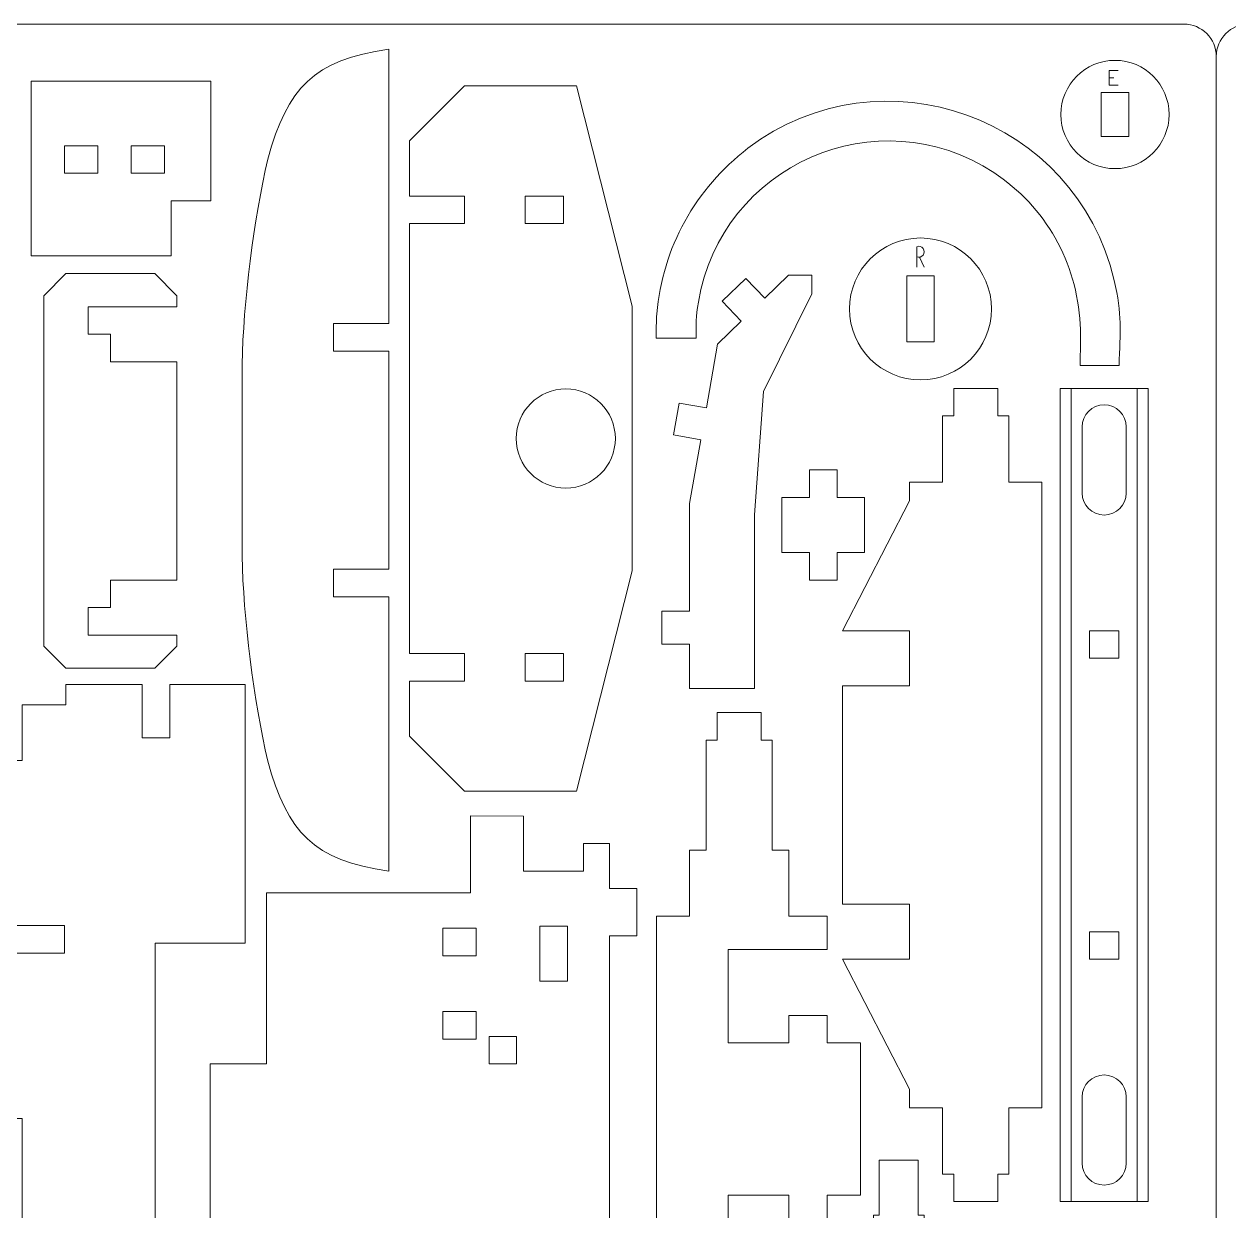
# Model space of a CAD drawing. Header units: centimetres. Extents: x -47.5 to 47.5, y -14.5 to 14.5.
# Drawn here: x -39.54 to -28.38, y 3.51 to 14.5 of the extents above; entities that cross this region are included whole.
import ezdxf

# ---------------------------------------------------------------- set-up
doc = ezdxf.new("R2010")
doc.units = ezdxf.units.CM
doc.header["$MEASUREMENT"] = 0
doc.layers.add('Camada 1', color=7, linetype='Continuous')

msp = doc.modelspace()

# ---------------------------------------------------------------- linework, layer by layer
at = {"layer": 'Camada 1', "color": 6, "lineweight": 9}
for points in [[(-47.2, 14.5), (-47.2, 14.5), (-28.8, 14.5), (-28.8, 14.5), (-28.8, 14.5), (-28.635, 14.5), (-28.5, 14.365), (-28.5, 14.2), (-28.5, 14.2), (-28.5, 14.2), (-28.5, -14.2), (-28.5, -14.2), (-28.5, -14.2), (-28.5, -14.365), (-28.635, -14.5), (-28.8, -14.5), (-28.8, -14.5), (-28.8, -14.5), (-47.2, -14.5), (-47.2, -14.5), (-47.2, -14.5), (-47.365, -14.5), (-47.5, -14.365), (-47.5, -14.2), (-47.5, -14.2), (-47.5, -14.2), (-47.5, 14.2), (-47.5, 14.2), (-47.5, 14.2), (-47.5, 14.365), (-47.365, 14.5), (-47.2, 14.5)], [(-28.2, 14.5), (-28.2, 14.5), (-9.8, 14.5), (-9.8, 14.5), (-9.8, 14.5), (-9.635, 14.5), (-9.5, 14.365), (-9.5, 14.2), (-9.5, 14.2), (-9.5, 14.2), (-9.5, -14.2), (-9.5, -14.2), (-9.5, -14.2), (-9.5, -14.365), (-9.635, -14.5), (-9.8, -14.5), (-9.8, -14.5), (-9.8, -14.5), (-28.2, -14.5), (-28.2, -14.5), (-28.2, -14.5), (-28.365, -14.5), (-28.5, -14.365), (-28.5, -14.2), (-28.5, -14.2), (-28.5, -14.2), (-28.5, 14.2), (-28.5, 14.2), (-28.5, 14.2), (-28.5, 14.365), (-28.365, 14.5), (-28.2, 14.5)]]:
    msp.add_open_spline(points, degree=3, knots=[0, 0, 0, 0, 0.11111111, 0.11111111, 0.11111111, 0.11111111, 0.22222222, 0.22222222, 0.22222222, 0.22222222, 0.33333333, 0.33333333, 0.33333333, 0.33333333, 0.44444444, 0.44444444, 0.44444444, 0.44444444, 0.55555556, 0.55555556, 0.55555556, 0.55555556, 0.66666667, 0.66666667, 0.66666667, 0.66666667, 0.77777778, 0.77777778, 0.77777778, 0.77777778, 1, 1, 1, 1], dxfattribs=at)
at = {"layer": 'Camada 1', "lineweight": 9}
for points, knots in [([(-29.76035, 11.33875), (-29.64029, 11.33875), (-29.52024, 11.33875), (-29.40018, 11.33875), (-29.40018, 11.33875), (-29.39011, 11.65476), (-29.37122, 11.81072), (-29.44535, 12.12747), (-29.44535, 12.12747), (-29.79924, 13.63965), (-31.59852, 14.28827), (-32.83597, 13.34992), (-32.83597, 13.34992), (-33.32111, 12.98202), (-33.62759, 12.42524), (-33.67876, 11.81852), (-33.67876, 11.81852), (-33.68507, 11.74382), (-33.68354, 11.66865), (-33.68593, 11.59371), (-33.68593, 11.59371), (-33.56239, 11.59371), (-33.43886, 11.59371), (-33.31532, 11.59371), (-33.31532, 11.59371), (-33.31454, 11.73317), (-33.31806, 11.77928), (-33.29397, 11.92609), (-33.29397, 11.92609), (-33.08571, 13.1955), (-31.63458, 13.83165), (-30.55977, 13.12499), (-30.55977, 13.12499), (-30.0783, 12.80845), (-29.79215, 12.29578), (-29.75963, 11.72086), (-29.75963, 11.72086), (-29.75285, 11.60082), (-29.76035, 11.46088), (-29.76035, 11.33875)], [0, 0, 0, 0, 0.09090909, 0.09090909, 0.09090909, 0.09090909, 0.18181818, 0.18181818, 0.18181818, 0.18181818, 0.27272727, 0.27272727, 0.27272727, 0.27272727, 0.36363636, 0.36363636, 0.36363636, 0.36363636, 0.45454545, 0.45454545, 0.45454545, 0.45454545, 0.54545455, 0.54545455, 0.54545455, 0.54545455, 0.63636364, 0.63636364, 0.63636364, 0.63636364, 0.72727273, 0.72727273, 0.72727273, 0.72727273, 0.81818182, 0.81818182, 0.81818182, 0.81818182, 1, 1, 1, 1]), ([(-36.1588, 9.45256), (-36.1588, 9.45256), (-36.67055, 9.45256), (-36.67055, 9.45256), (-36.67055, 9.45256), (-36.67055, 9.45256), (-36.67055, 9.1976), (-36.67055, 9.1976), (-36.67055, 9.1976), (-36.67055, 9.1976), (-36.1588, 9.1976), (-36.1588, 9.1976), (-36.1588, 9.1976), (-36.1588, 9.1976), (-36.1588, 6.65827), (-36.1588, 6.65827), (-36.1588, 6.65827), (-36.85973, 6.75847), (-37.0959, 7.01633), (-37.28044, 7.67474), (-37.28044, 7.67474), (-37.40889, 8.22653), (-37.50785, 9.0076), (-37.51749, 9.57521), (-37.51749, 9.57521), (-37.51749, 9.57521), (-37.51749, 11.35047), (-37.51749, 11.35047), (-37.51749, 11.35047), (-37.50785, 11.91808), (-37.40889, 12.69915), (-37.28044, 13.25094), (-37.28044, 13.25094), (-37.0959, 13.90936), (-36.85973, 14.16722), (-36.1588, 14.26742), (-36.1588, 14.26742), (-36.1588, 14.26742), (-36.1588, 11.72808), (-36.1588, 11.72808), (-36.1588, 11.72808), (-36.1588, 11.72808), (-36.67055, 11.72808), (-36.67055, 11.72808), (-36.67055, 11.72808), (-36.67055, 11.72808), (-36.67055, 11.47312), (-36.67055, 11.47312), (-36.67055, 11.47312), (-36.67055, 11.47312), (-36.1588, 11.47312), (-36.1588, 11.47312), (-36.1588, 11.47312), (-36.1588, 11.47312), (-36.1588, 9.45256), (-36.1588, 9.45256)], [0, 0, 0, 0, 0.06666667, 0.06666667, 0.06666667, 0.06666667, 0.13333333, 0.13333333, 0.13333333, 0.13333333, 0.2, 0.2, 0.2, 0.2, 0.26666667, 0.26666667, 0.26666667, 0.26666667, 0.33333333, 0.33333333, 0.33333333, 0.33333333, 0.4, 0.4, 0.4, 0.4, 0.46666667, 0.46666667, 0.46666667, 0.46666667, 0.53333333, 0.53333333, 0.53333333, 0.53333333, 0.6, 0.6, 0.6, 0.6, 0.66666667, 0.66666667, 0.66666667, 0.66666667, 0.73333333, 0.73333333, 0.73333333, 0.73333333, 0.8, 0.8, 0.8, 0.8, 0.86666667, 0.86666667, 0.86666667, 0.86666667, 1, 1, 1, 1]), ([(-29.43815, 14.16403), (-29.16134, 14.16403), (-28.93695, 13.93965), (-28.93695, 13.66284), (-28.93695, 13.66284), (-28.93695, 13.38603), (-29.16134, 13.16165), (-29.43815, 13.16165), (-29.43815, 13.16165), (-29.71496, 13.16165), (-29.93935, 13.38603), (-29.93935, 13.66284), (-29.93935, 13.66284), (-29.93935, 13.93965), (-29.71496, 14.16403), (-29.43815, 14.16403)], [0, 0, 0, 0, 0.2, 0.2, 0.2, 0.2, 0.4, 0.4, 0.4, 0.4, 0.6, 0.6, 0.6, 0.6, 1, 1, 1, 1]), ([(-38.17516, 12.86438), (-38.17516, 12.86438), (-37.80686, 12.86438), (-37.80686, 12.86438), (-37.80686, 12.86438), (-37.80686, 12.86438), (-37.80686, 13.97124), (-37.80686, 13.97124), (-37.80686, 13.97124), (-37.80686, 13.97124), (-39.46943, 13.97124), (-39.46943, 13.97124), (-39.46943, 13.97124), (-39.46943, 13.97124), (-39.46943, 12.35444), (-39.46943, 12.35444), (-39.46943, 12.35444), (-39.46943, 12.35444), (-38.17516, 12.35444), (-38.17516, 12.35444), (-38.17516, 12.35444), (-38.17516, 12.35444), (-38.17516, 12.86438), (-38.17516, 12.86438)], [0, 0, 0, 0, 0.14285714, 0.14285714, 0.14285714, 0.14285714, 0.28571429, 0.28571429, 0.28571429, 0.28571429, 0.42857143, 0.42857143, 0.42857143, 0.42857143, 0.57142857, 0.57142857, 0.57142857, 0.57142857, 0.71428571, 0.71428571, 0.71428571, 0.71428571, 1, 1, 1, 1]), ([(-34.42232, 7.39744), (-34.42232, 7.39744), (-33.90649, 9.43711), (-33.90649, 9.43711), (-33.90649, 9.43711), (-33.90649, 9.43711), (-33.90649, 11.88856), (-33.90649, 11.88856), (-33.90649, 11.88856), (-33.90649, 11.88856), (-34.42232, 13.92824), (-34.42232, 13.92824), (-34.42232, 13.92824), (-34.42232, 13.92824), (-35.45989, 13.92824), (-35.45989, 13.92824), (-35.45989, 13.92824), (-35.45989, 13.92824), (-35.96981, 13.41832), (-35.96981, 13.41832), (-35.96981, 13.41832), (-35.96981, 13.41832), (-35.96981, 12.90841), (-35.96981, 12.90841), (-35.96981, 12.90841), (-35.96981, 12.90841), (-35.45989, 12.90841), (-35.45989, 12.90841), (-35.45989, 12.90841), (-35.45989, 12.90841), (-35.45989, 12.65344), (-35.45989, 12.65344), (-35.45989, 12.65344), (-35.45989, 12.65344), (-35.96981, 12.65344), (-35.96981, 12.65344), (-35.96981, 12.65344), (-35.96981, 12.65344), (-35.96981, 8.67223), (-35.96981, 8.67223), (-35.96981, 8.67223), (-35.96981, 8.67223), (-35.45989, 8.67223), (-35.45989, 8.67223), (-35.45989, 8.67223), (-35.45989, 8.67223), (-35.45989, 8.41727), (-35.45989, 8.41727), (-35.45989, 8.41727), (-35.45989, 8.41727), (-35.96981, 8.41727), (-35.96981, 8.41727), (-35.96981, 8.41727), (-35.96981, 8.41727), (-35.96981, 7.90735), (-35.96981, 7.90735), (-35.96981, 7.90735), (-35.96981, 7.90735), (-35.45989, 7.39744), (-35.45989, 7.39744), (-35.45989, 7.39744), (-35.45989, 7.39744), (-34.42232, 7.39744), (-34.42232, 7.39744)], [0, 0, 0, 0, 0.05882353, 0.05882353, 0.05882353, 0.05882353, 0.11764706, 0.11764706, 0.11764706, 0.11764706, 0.17647059, 0.17647059, 0.17647059, 0.17647059, 0.23529412, 0.23529412, 0.23529412, 0.23529412, 0.29411765, 0.29411765, 0.29411765, 0.29411765, 0.35294118, 0.35294118, 0.35294118, 0.35294118, 0.41176471, 0.41176471, 0.41176471, 0.41176471, 0.47058824, 0.47058824, 0.47058824, 0.47058824, 0.52941176, 0.52941176, 0.52941176, 0.52941176, 0.58823529, 0.58823529, 0.58823529, 0.58823529, 0.64705882, 0.64705882, 0.64705882, 0.64705882, 0.70588235, 0.70588235, 0.70588235, 0.70588235, 0.76470588, 0.76470588, 0.76470588, 0.76470588, 0.82352941, 0.82352941, 0.82352941, 0.82352941, 0.88235294, 0.88235294, 0.88235294, 0.88235294, 1, 1, 1, 1]), ([(-31.23814, 12.51979), (-30.87532, 12.51979), (-30.5812, 12.22566), (-30.5812, 11.86284), (-30.5812, 11.86284), (-30.5812, 11.50002), (-30.87532, 11.20589), (-31.23814, 11.20589), (-31.23814, 11.20589), (-31.60096, 11.20589), (-31.89509, 11.50002), (-31.89509, 11.86284), (-31.89509, 11.86284), (-31.89509, 12.22566), (-31.60096, 12.51979), (-31.23814, 12.51979)], [0, 0, 0, 0, 0.2, 0.2, 0.2, 0.2, 0.4, 0.4, 0.4, 0.4, 0.6, 0.6, 0.6, 0.6, 1, 1, 1, 1]), ([(-38.32654, 12.18941), (-38.32654, 12.18941), (-39.14976, 12.18941), (-39.14976, 12.18941), (-39.14976, 12.18941), (-39.14976, 12.18941), (-39.35378, 11.98539), (-39.35378, 11.98539), (-39.35378, 11.98539), (-39.35378, 11.98539), (-39.35378, 8.74028), (-39.35378, 8.74028), (-39.35378, 8.74028), (-39.35378, 8.74028), (-39.14976, 8.53627), (-39.14976, 8.53627), (-39.14976, 8.53627), (-39.14976, 8.53627), (-38.32654, 8.53627), (-38.32654, 8.53627), (-38.32654, 8.53627), (-38.32654, 8.53627), (-38.12252, 8.74028), (-38.12252, 8.74028), (-38.12252, 8.74028), (-38.12252, 8.74028), (-38.12252, 8.8423), (-38.12252, 8.8423), (-38.12252, 8.8423), (-38.12252, 8.8423), (-38.94336, 8.8423), (-38.94336, 8.8423), (-38.94336, 8.8423), (-38.94336, 8.8423), (-38.94336, 9.09735), (-38.94336, 9.09735), (-38.94336, 9.09735), (-38.94336, 9.09735), (-38.73697, 9.09735), (-38.73697, 9.09735), (-38.73697, 9.09735), (-38.73697, 9.09735), (-38.73697, 9.35237), (-38.73697, 9.35237), (-38.73697, 9.35237), (-38.73697, 9.35237), (-38.12252, 9.35237), (-38.12252, 9.35237), (-38.12252, 9.35237), (-38.12252, 9.35237), (-38.12252, 11.37331), (-38.12252, 11.37331), (-38.12252, 11.37331), (-38.12252, 11.37331), (-38.73697, 11.37331), (-38.73697, 11.37331), (-38.73697, 11.37331), (-38.73697, 11.37331), (-38.73697, 11.62834), (-38.73697, 11.62834), (-38.73697, 11.62834), (-38.73697, 11.62834), (-38.94336, 11.62834), (-38.94336, 11.62834), (-38.94336, 11.62834), (-38.94336, 11.62834), (-38.94336, 11.88337), (-38.94336, 11.88337), (-38.94336, 11.88337), (-38.94336, 11.88337), (-38.12252, 11.88337), (-38.12252, 11.88337), (-38.12252, 11.88337), (-38.12252, 11.88337), (-38.12252, 11.98539), (-38.12252, 11.98539), (-38.12252, 11.98539), (-38.12252, 11.98539), (-38.32654, 12.18941), (-38.32654, 12.18941)], [0, 0, 0, 0, 0.04761905, 0.04761905, 0.04761905, 0.04761905, 0.0952381, 0.0952381, 0.0952381, 0.0952381, 0.14285714, 0.14285714, 0.14285714, 0.14285714, 0.19047619, 0.19047619, 0.19047619, 0.19047619, 0.23809524, 0.23809524, 0.23809524, 0.23809524, 0.28571429, 0.28571429, 0.28571429, 0.28571429, 0.33333333, 0.33333333, 0.33333333, 0.33333333, 0.38095238, 0.38095238, 0.38095238, 0.38095238, 0.42857143, 0.42857143, 0.42857143, 0.42857143, 0.47619048, 0.47619048, 0.47619048, 0.47619048, 0.52380952, 0.52380952, 0.52380952, 0.52380952, 0.57142857, 0.57142857, 0.57142857, 0.57142857, 0.61904762, 0.61904762, 0.61904762, 0.61904762, 0.66666667, 0.66666667, 0.66666667, 0.66666667, 0.71428571, 0.71428571, 0.71428571, 0.71428571, 0.76190476, 0.76190476, 0.76190476, 0.76190476, 0.80952381, 0.80952381, 0.80952381, 0.80952381, 0.85714286, 0.85714286, 0.85714286, 0.85714286, 0.9047619, 0.9047619, 0.9047619, 0.9047619, 1, 1, 1, 1]), ([(-33.22069, 10.94721), (-33.22069, 10.94721), (-33.47183, 10.99145), (-33.47183, 10.99145), (-33.47183, 10.99145), (-33.47183, 10.99145), (-33.52391, 10.69616), (-33.52391, 10.69616), (-33.52391, 10.69616), (-33.52391, 10.69616), (-33.27276, 10.65192), (-33.27276, 10.65192), (-33.27276, 10.65192), (-33.27276, 10.65192), (-33.37692, 10.06135), (-33.37692, 10.06135), (-33.37692, 10.06135), (-33.37692, 10.06135), (-33.37692, 9.06378), (-33.37692, 9.06378), (-33.37692, 9.06378), (-33.37692, 9.06378), (-33.63193, 9.06372), (-33.63193, 9.06372), (-33.63193, 9.06372), (-33.63193, 9.06372), (-33.63193, 8.75777), (-33.63193, 8.75777), (-33.63193, 8.75777), (-33.63193, 8.75777), (-33.37692, 8.75783), (-33.37692, 8.75783), (-33.37692, 8.75783), (-33.37692, 8.75783), (-33.37692, 8.34989), (-33.37692, 8.34989), (-33.37692, 8.34989), (-33.37692, 8.34989), (-32.77427, 8.34995), (-32.77427, 8.34995), (-32.77427, 8.34995), (-32.77427, 8.34995), (-32.77426, 9.95515), (-32.77426, 9.95515), (-32.77426, 9.95515), (-32.77426, 9.95515), (-32.69052, 11.09853), (-32.69052, 11.09853), (-32.69052, 11.09853), (-32.69052, 11.09853), (-32.24437, 12.00119), (-32.24437, 12.00119), (-32.24437, 12.00119), (-32.24437, 12.00119), (-32.24438, 12.17573), (-32.24438, 12.17573), (-32.24438, 12.17573), (-32.24438, 12.17573), (-32.45861, 12.17579), (-32.45861, 12.17579), (-32.45861, 12.17579), (-32.45861, 12.17579), (-32.67792, 11.96311), (-32.67792, 11.96311), (-32.67792, 11.96311), (-32.67792, 11.96311), (-32.85544, 12.14613), (-32.85544, 12.14613), (-32.85544, 12.14613), (-32.85544, 12.14613), (-33.07476, 11.93345), (-33.07476, 11.93345), (-33.07476, 11.93345), (-33.07476, 11.93345), (-32.89723, 11.75045), (-32.89723, 11.75045), (-32.89723, 11.75045), (-32.89723, 11.75045), (-33.11654, 11.53777), (-33.11654, 11.53777), (-33.11654, 11.53777), (-33.11654, 11.53777), (-33.22069, 10.94721), (-33.22069, 10.94721)], [0, 0, 0, 0, 0.04545455, 0.04545455, 0.04545455, 0.04545455, 0.09090909, 0.09090909, 0.09090909, 0.09090909, 0.13636364, 0.13636364, 0.13636364, 0.13636364, 0.18181818, 0.18181818, 0.18181818, 0.18181818, 0.22727273, 0.22727273, 0.22727273, 0.22727273, 0.27272727, 0.27272727, 0.27272727, 0.27272727, 0.31818182, 0.31818182, 0.31818182, 0.31818182, 0.36363636, 0.36363636, 0.36363636, 0.36363636, 0.40909091, 0.40909091, 0.40909091, 0.40909091, 0.45454545, 0.45454545, 0.45454545, 0.45454545, 0.5, 0.5, 0.5, 0.5, 0.54545455, 0.54545455, 0.54545455, 0.54545455, 0.59090909, 0.59090909, 0.59090909, 0.59090909, 0.63636364, 0.63636364, 0.63636364, 0.63636364, 0.68181818, 0.68181818, 0.68181818, 0.68181818, 0.72727273, 0.72727273, 0.72727273, 0.72727273, 0.77272727, 0.77272727, 0.77272727, 0.77272727, 0.81818182, 0.81818182, 0.81818182, 0.81818182, 0.86363636, 0.86363636, 0.86363636, 0.86363636, 0.90909091, 0.90909091, 0.90909091, 0.90909091, 1, 1, 1, 1]), ([(-31.33909, 8.37331), (-31.33909, 8.37331), (-31.33909, 8.88338), (-31.33909, 8.88338), (-31.33909, 8.88338), (-31.33909, 8.88338), (-31.96138, 8.88338), (-31.96138, 8.88338), (-31.96138, 8.88338), (-31.96138, 8.88338), (-31.33909, 10.08713), (-31.33909, 10.08713), (-31.33909, 10.08713), (-31.33909, 10.08713), (-31.33909, 10.26056), (-31.33909, 10.26056), (-31.33909, 10.26056), (-31.33909, 10.26056), (-31.03304, 10.26056), (-31.03304, 10.26056), (-31.03304, 10.26056), (-31.03304, 10.26056), (-31.03304, 10.87264), (-31.03304, 10.87264), (-31.03304, 10.87264), (-31.03304, 10.87264), (-30.93103, 10.87264), (-30.93103, 10.87264), (-30.93103, 10.87264), (-30.93103, 10.87264), (-30.93103, 11.12768), (-30.93103, 11.12768), (-30.93103, 11.12768), (-30.93103, 11.12768), (-30.52297, 11.12768), (-30.52297, 11.12768), (-30.52297, 11.12768), (-30.52297, 11.12768), (-30.52297, 10.87264), (-30.52297, 10.87264), (-30.52297, 10.87264), (-30.52297, 10.87264), (-30.42096, 10.87264), (-30.42096, 10.87264), (-30.42096, 10.87264), (-30.42096, 10.87264), (-30.42096, 10.26056), (-30.42096, 10.26056), (-30.42096, 10.26056), (-30.42096, 10.26056), (-30.11492, 10.26056), (-30.11492, 10.26056), (-30.11492, 10.26056), (-30.11492, 10.26056), (-30.11492, 4.46514), (-30.11492, 4.46514), (-30.11492, 4.46514), (-30.11492, 4.46514), (-30.42096, 4.46514), (-30.42096, 4.46514), (-30.42096, 4.46514), (-30.42096, 4.46514), (-30.42096, 3.85305), (-30.42096, 3.85305), (-30.42096, 3.85305), (-30.42096, 3.85305), (-30.52297, 3.85305), (-30.52297, 3.85305), (-30.52297, 3.85305), (-30.52297, 3.85305), (-30.52297, 3.59801), (-30.52297, 3.59801), (-30.52297, 3.59801), (-30.52297, 3.59801), (-30.93103, 3.59801), (-30.93103, 3.59801), (-30.93103, 3.59801), (-30.93103, 3.59801), (-30.93103, 3.85305), (-30.93103, 3.85305), (-30.93103, 3.85305), (-30.93103, 3.85305), (-31.03304, 3.85305), (-31.03304, 3.85305), (-31.03304, 3.85305), (-31.03304, 3.85305), (-31.03304, 4.46514), (-31.03304, 4.46514), (-31.03304, 4.46514), (-31.03304, 4.46514), (-31.33909, 4.46514), (-31.33909, 4.46514), (-31.33909, 4.46514), (-31.33909, 4.46514), (-31.33909, 4.63856), (-31.33909, 4.63856), (-31.33909, 4.63856), (-31.33909, 4.63856), (-31.96138, 5.84231), (-31.96138, 5.84231), (-31.96138, 5.84231), (-31.96138, 5.84231), (-31.33909, 5.84231), (-31.33909, 5.84231), (-31.33909, 5.84231), (-31.33909, 5.84231), (-31.33909, 6.35239), (-31.33909, 6.35239), (-31.33909, 6.35239), (-31.33909, 6.35239), (-31.96138, 6.35239), (-31.96138, 6.35239), (-31.96138, 6.35239), (-31.96138, 6.35239), (-31.96138, 8.37331), (-31.96138, 8.37331), (-31.96138, 8.37331), (-31.96138, 8.37331), (-31.33909, 8.37331), (-31.33909, 8.37331)], [0, 0, 0, 0, 0.03225806, 0.03225806, 0.03225806, 0.03225806, 0.06451613, 0.06451613, 0.06451613, 0.06451613, 0.09677419, 0.09677419, 0.09677419, 0.09677419, 0.12903226, 0.12903226, 0.12903226, 0.12903226, 0.16129032, 0.16129032, 0.16129032, 0.16129032, 0.19354839, 0.19354839, 0.19354839, 0.19354839, 0.22580645, 0.22580645, 0.22580645, 0.22580645, 0.25806452, 0.25806452, 0.25806452, 0.25806452, 0.29032258, 0.29032258, 0.29032258, 0.29032258, 0.32258065, 0.32258065, 0.32258065, 0.32258065, 0.35483871, 0.35483871, 0.35483871, 0.35483871, 0.38709677, 0.38709677, 0.38709677, 0.38709677, 0.41935484, 0.41935484, 0.41935484, 0.41935484, 0.4516129, 0.4516129, 0.4516129, 0.4516129, 0.48387097, 0.48387097, 0.48387097, 0.48387097, 0.51612903, 0.51612903, 0.51612903, 0.51612903, 0.5483871, 0.5483871, 0.5483871, 0.5483871, 0.58064516, 0.58064516, 0.58064516, 0.58064516, 0.61290323, 0.61290323, 0.61290323, 0.61290323, 0.64516129, 0.64516129, 0.64516129, 0.64516129, 0.67741935, 0.67741935, 0.67741935, 0.67741935, 0.70967742, 0.70967742, 0.70967742, 0.70967742, 0.74193548, 0.74193548, 0.74193548, 0.74193548, 0.77419355, 0.77419355, 0.77419355, 0.77419355, 0.80645161, 0.80645161, 0.80645161, 0.80645161, 0.83870968, 0.83870968, 0.83870968, 0.83870968, 0.87096774, 0.87096774, 0.87096774, 0.87096774, 0.90322581, 0.90322581, 0.90322581, 0.90322581, 0.93548387, 0.93548387, 0.93548387, 0.93548387, 1, 1, 1, 1]), ([(-29.9462, 3.59801), (-29.9462, 3.59801), (-29.84419, 3.59801), (-29.84419, 3.59801), (-29.84419, 3.59801), (-29.84419, 3.59801), (-29.2321, 3.59801), (-29.2321, 3.59801), (-29.2321, 3.59801), (-29.2321, 3.59801), (-29.13009, 3.59801), (-29.13009, 3.59801), (-29.13009, 3.59801), (-29.13009, 3.59801), (-29.13009, 11.12768), (-29.13009, 11.12768), (-29.13009, 11.12768), (-29.13009, 11.12768), (-29.2321, 11.12768), (-29.2321, 11.12768), (-29.2321, 11.12768), (-29.2321, 11.12768), (-29.84419, 11.12768), (-29.84419, 11.12768), (-29.84419, 11.12768), (-29.84419, 11.12768), (-29.9462, 11.12768), (-29.9462, 11.12768), (-29.9462, 11.12768), (-29.9462, 11.12768), (-29.9462, 3.59801), (-29.9462, 3.59801)], [0, 0, 0, 0, 0.11111111, 0.11111111, 0.11111111, 0.11111111, 0.22222222, 0.22222222, 0.22222222, 0.22222222, 0.33333333, 0.33333333, 0.33333333, 0.33333333, 0.44444444, 0.44444444, 0.44444444, 0.44444444, 0.55555556, 0.55555556, 0.55555556, 0.55555556, 0.66666667, 0.66666667, 0.66666667, 0.66666667, 0.77777778, 0.77777778, 0.77777778, 0.77777778, 1, 1, 1, 1]), ([(-32.26566, 9.35277), (-32.26566, 9.35277), (-32.01063, 9.35277), (-32.01063, 9.35277), (-32.01063, 9.35277), (-32.01063, 9.35277), (-32.01063, 9.60781), (-32.01063, 9.60781), (-32.01063, 9.60781), (-32.01063, 9.60781), (-31.75559, 9.60781), (-31.75559, 9.60781), (-31.75559, 9.60781), (-31.75559, 9.60781), (-31.75559, 10.11787), (-31.75559, 10.11787), (-31.75559, 10.11787), (-31.75559, 10.11787), (-32.01063, 10.11787), (-32.01063, 10.11787), (-32.01063, 10.11787), (-32.01063, 10.11787), (-32.01063, 10.37291), (-32.01063, 10.37291), (-32.01063, 10.37291), (-32.01063, 10.37291), (-32.26566, 10.37291), (-32.26566, 10.37291), (-32.26566, 10.37291), (-32.26566, 10.37291), (-32.26566, 10.11787), (-32.26566, 10.11787), (-32.26566, 10.11787), (-32.26566, 10.11787), (-32.5207, 10.11787), (-32.5207, 10.11787), (-32.5207, 10.11787), (-32.5207, 10.11787), (-32.5207, 9.60781), (-32.5207, 9.60781), (-32.5207, 9.60781), (-32.5207, 9.60781), (-32.26566, 9.60781), (-32.26566, 9.60781), (-32.26566, 9.60781), (-32.26566, 9.60781), (-32.26566, 9.35277), (-32.26566, 9.35277)], [0, 0, 0, 0, 0.07692308, 0.07692308, 0.07692308, 0.07692308, 0.15384615, 0.15384615, 0.15384615, 0.15384615, 0.23076923, 0.23076923, 0.23076923, 0.23076923, 0.30769231, 0.30769231, 0.30769231, 0.30769231, 0.38461538, 0.38461538, 0.38461538, 0.38461538, 0.46153846, 0.46153846, 0.46153846, 0.46153846, 0.53846154, 0.53846154, 0.53846154, 0.53846154, 0.61538462, 0.61538462, 0.61538462, 0.61538462, 0.69230769, 0.69230769, 0.69230769, 0.69230769, 0.76923077, 0.76923077, 0.76923077, 0.76923077, 0.84615385, 0.84615385, 0.84615385, 0.84615385, 1, 1, 1, 1]), ([(-38.73346, -0.84361), (-38.73346, -0.84361), (-38.73346, -0.58864), (-38.73346, -0.58864), (-38.73346, -0.58864), (-38.73346, -0.58864), (-38.32315, -0.58864), (-38.32315, -0.58864), (-38.32315, -0.58864), (-38.32315, -0.58864), (-38.32315, 5.99227), (-38.32315, 5.99227), (-38.32315, 5.99227), (-38.32315, 5.99227), (-37.48981, 5.99227), (-37.48981, 5.99227), (-37.48981, 5.99227), (-37.48981, 5.99227), (-37.4898, 8.38481), (-37.4898, 8.38481), (-37.4898, 8.38481), (-37.4898, 8.38481), (-38.18663, 8.38481), (-38.18663, 8.38481), (-38.18663, 8.38481), (-38.18663, 8.38481), (-38.18663, 7.891), (-38.18663, 7.891), (-38.18663, 7.891), (-38.18663, 7.891), (-38.4416, 7.891), (-38.4416, 7.891), (-38.4416, 7.891), (-38.4416, 7.891), (-38.4416, 8.38481), (-38.4416, 8.38481), (-38.4416, 8.38481), (-38.4416, 8.38481), (-39.14996, 8.3848), (-39.14996, 8.3848), (-39.14996, 8.3848), (-39.14996, 8.3848), (-39.14996, 8.19723), (-39.14996, 8.19723), (-39.14996, 8.19723), (-39.14996, 8.19723), (-39.55409, 8.19723), (-39.55409, 8.19723), (-39.55409, 8.19723), (-39.55409, 8.19723), (-39.55409, 7.68285), (-39.55409, 7.68285), (-39.55409, 7.68285), (-39.55409, 7.68285), (-39.76219, 7.68285), (-39.76219, 7.68285), (-39.76219, 7.68285), (-39.76219, 7.68285), (-39.76219, 7.3004), (-39.76219, 7.3004), (-39.76219, 7.3004), (-39.76219, 7.3004), (-39.9703, 7.3004), (-39.9703, 7.3004), (-39.9703, 7.3004), (-39.9703, 7.3004), (-39.9703, 6.91796), (-39.9703, 6.91796), (-39.9703, 6.91796), (-39.9703, 6.91796), (-40.17841, 6.91796), (-40.17841, 6.91796), (-40.17841, 6.91796), (-40.17841, 6.91796), (-40.17841, 6.53551), (-40.17841, 6.53551), (-40.17841, 6.53551), (-40.17841, 6.53551), (-40.38651, 6.53551), (-40.38651, 6.53551), (-40.38651, 6.53551), (-40.38651, 6.53551), (-40.38651, 6.15306), (-40.38651, 6.15306), (-40.38651, 6.15306), (-40.38651, 6.15306), (-39.16269, 6.15306), (-39.16269, 6.15306), (-39.16269, 6.15306), (-39.16269, 6.15306), (-39.16269, 5.8981), (-39.16269, 5.8981), (-39.16269, 5.8981), (-39.16269, 5.8981), (-40.38651, 5.8981), (-40.38651, 5.8981), (-40.38651, 5.8981), (-40.38651, 5.8981), (-40.38651, 5.59214), (-40.38651, 5.59214), (-40.38651, 5.59214), (-40.38651, 5.59214), (-40.17841, 5.59214), (-40.17841, 5.59214), (-40.17841, 5.59214), (-40.17841, 5.59214), (-40.17841, 5.28619), (-40.17841, 5.28619), (-40.17841, 5.28619), (-40.17841, 5.28619), (-39.9703, 5.28619), (-39.9703, 5.28619), (-39.9703, 5.28619), (-39.9703, 5.28619), (-39.9703, 4.98023), (-39.9703, 4.98023), (-39.9703, 4.98023), (-39.9703, 4.98023), (-39.76219, 4.98023), (-39.76219, 4.98023), (-39.76219, 4.98023), (-39.76219, 4.98023), (-39.76219, 4.36832), (-39.76219, 4.36832), (-39.76219, 4.36832), (-39.76219, 4.36832), (-39.55409, 4.36832), (-39.55409, 4.36832), (-39.55409, 4.36832), (-39.55409, 4.36832), (-39.5541, -14.00416), (-39.5541, -14.00416), (-39.5541, -14.00416), (-39.5541, -14.00416), (-39.28213, -14.00416), (-39.28213, -14.00416), (-39.28213, -14.00416), (-39.28213, -14.00416), (-39.28213, -14.25912), (-39.28213, -14.25912), (-39.28213, -14.25912), (-39.28213, -14.25912), (-39.01017, -14.25913), (-39.01017, -14.25913), (-39.01017, -14.25913), (-39.01017, -14.25913), (-39.01017, -14.00416), (-39.01017, -14.00416), (-39.01017, -14.00416), (-39.01017, -14.00416), (-38.73821, -14.00416), (-38.73821, -14.00416), (-38.73821, -14.00416), (-38.73821, -14.00416), (-38.73821, -14.25913), (-38.73821, -14.25913), (-38.73821, -14.25913), (-38.73821, -14.25913), (-38.32316, -14.25913), (-38.32316, -14.25913), (-38.32316, -14.25913), (-38.32316, -14.25913), (-38.32316, -12.92312), (-38.32316, -12.92312), (-38.32316, -12.92312), (-38.32316, -12.92312), (-38.73347, -12.92312), (-38.73347, -12.92312), (-38.73347, -12.92312), (-38.73347, -12.92312), (-38.73347, -12.66816), (-38.73347, -12.66816), (-38.73347, -12.66816), (-38.73347, -12.66816), (-38.32316, -12.66816), (-38.32316, -12.66816), (-38.32316, -12.66816), (-38.32316, -12.66816), (-38.32315, -4.13433), (-38.32315, -4.13433), (-38.32315, -4.13433), (-38.32315, -4.13433), (-38.73346, -4.13433), (-38.73346, -4.13433), (-38.73346, -4.13433), (-38.73346, -4.13433), (-38.73346, -3.87123), (-38.73346, -3.87123), (-38.73346, -3.87123), (-38.73346, -3.87123), (-38.32315, -3.87123), (-38.32315, -3.87123), (-38.32315, -3.87123), (-38.32315, -3.87123), (-38.32315, -0.84361), (-38.32315, -0.84361), (-38.32315, -0.84361), (-38.32315, -0.84361), (-38.73346, -0.84361), (-38.73346, -0.84361)], [0, 0, 0, 0, 0.01960784, 0.01960784, 0.01960784, 0.01960784, 0.03921569, 0.03921569, 0.03921569, 0.03921569, 0.05882353, 0.05882353, 0.05882353, 0.05882353, 0.07843137, 0.07843137, 0.07843137, 0.07843137, 0.09803922, 0.09803922, 0.09803922, 0.09803922, 0.11764706, 0.11764706, 0.11764706, 0.11764706, 0.1372549, 0.1372549, 0.1372549, 0.1372549, 0.15686275, 0.15686275, 0.15686275, 0.15686275, 0.17647059, 0.17647059, 0.17647059, 0.17647059, 0.19607843, 0.19607843, 0.19607843, 0.19607843, 0.21568627, 0.21568627, 0.21568627, 0.21568627, 0.23529412, 0.23529412, 0.23529412, 0.23529412, 0.25490196, 0.25490196, 0.25490196, 0.25490196, 0.2745098, 0.2745098, 0.2745098, 0.2745098, 0.29411765, 0.29411765, 0.29411765, 0.29411765, 0.31372549, 0.31372549, 0.31372549, 0.31372549, 0.33333333, 0.33333333, 0.33333333, 0.33333333, 0.35294118, 0.35294118, 0.35294118, 0.35294118, 0.37254902, 0.37254902, 0.37254902, 0.37254902, 0.39215686, 0.39215686, 0.39215686, 0.39215686, 0.41176471, 0.41176471, 0.41176471, 0.41176471, 0.43137255, 0.43137255, 0.43137255, 0.43137255, 0.45098039, 0.45098039, 0.45098039, 0.45098039, 0.47058824, 0.47058824, 0.47058824, 0.47058824, 0.49019608, 0.49019608, 0.49019608, 0.49019608, 0.50980392, 0.50980392, 0.50980392, 0.50980392, 0.52941176, 0.52941176, 0.52941176, 0.52941176, 0.54901961, 0.54901961, 0.54901961, 0.54901961, 0.56862745, 0.56862745, 0.56862745, 0.56862745, 0.58823529, 0.58823529, 0.58823529, 0.58823529, 0.60784314, 0.60784314, 0.60784314, 0.60784314, 0.62745098, 0.62745098, 0.62745098, 0.62745098, 0.64705882, 0.64705882, 0.64705882, 0.64705882, 0.66666667, 0.66666667, 0.66666667, 0.66666667, 0.68627451, 0.68627451, 0.68627451, 0.68627451, 0.70588235, 0.70588235, 0.70588235, 0.70588235, 0.7254902, 0.7254902, 0.7254902, 0.7254902, 0.74509804, 0.74509804, 0.74509804, 0.74509804, 0.76470588, 0.76470588, 0.76470588, 0.76470588, 0.78431373, 0.78431373, 0.78431373, 0.78431373, 0.80392157, 0.80392157, 0.80392157, 0.80392157, 0.82352941, 0.82352941, 0.82352941, 0.82352941, 0.84313725, 0.84313725, 0.84313725, 0.84313725, 0.8627451, 0.8627451, 0.8627451, 0.8627451, 0.88235294, 0.88235294, 0.88235294, 0.88235294, 0.90196078, 0.90196078, 0.90196078, 0.90196078, 0.92156863, 0.92156863, 0.92156863, 0.92156863, 0.94117647, 0.94117647, 0.94117647, 0.94117647, 0.96078431, 0.96078431, 0.96078431, 0.96078431, 1, 1, 1, 1]), ([(-32.71266, 0.85415), (-32.71266, 0.85415), (-32.61069, 0.85415), (-32.61069, 0.85415), (-32.61069, 0.85415), (-32.61069, 0.85415), (-32.61069, 1.87397), (-32.61069, 1.87397), (-32.61069, 1.87397), (-32.61069, 1.87397), (-32.45771, 1.87397), (-32.45771, 1.87397), (-32.45771, 1.87397), (-32.45771, 1.87397), (-32.45771, 2.48586), (-32.45771, 2.48586), (-32.45771, 2.48586), (-32.45771, 2.48586), (-32.10077, 2.48586), (-32.10077, 2.48586), (-32.10077, 2.48586), (-32.10077, 2.48586), (-32.10077, 2.79181), (-32.10077, 2.79181), (-32.10077, 2.79181), (-32.10077, 2.79181), (-33.01861, 2.79181), (-33.01861, 2.79181), (-33.01861, 2.79181), (-33.01861, 2.79181), (-33.01861, 3.65864), (-33.01861, 3.65864), (-33.01861, 3.65864), (-33.01861, 3.65864), (-32.45771, 3.65864), (-32.45771, 3.65864), (-32.45771, 3.65864), (-32.45771, 3.65864), (-32.45771, 3.40369), (-32.45771, 3.40369), (-32.45771, 3.40369), (-32.45771, 3.40369), (-32.10077, 3.40369), (-32.10077, 3.40369), (-32.10077, 3.40369), (-32.10077, 3.40369), (-32.10077, 3.65864), (-32.10077, 3.65864), (-32.10077, 3.65864), (-32.10077, 3.65864), (-31.79482, 3.65864), (-31.79482, 3.65864), (-31.79482, 3.65864), (-31.79482, 3.65864), (-31.79482, 5.06704), (-31.79482, 5.06704), (-31.79482, 5.06704), (-31.79482, 5.06704), (-32.10077, 5.06704), (-32.10077, 5.06704), (-32.10077, 5.06704), (-32.10077, 5.06704), (-32.10077, 5.32199), (-32.10077, 5.32199), (-32.10077, 5.32199), (-32.10077, 5.32199), (-32.45771, 5.32199), (-32.45771, 5.32199), (-32.45771, 5.32199), (-32.45771, 5.32199), (-32.45771, 5.06704), (-32.45771, 5.06704), (-32.45771, 5.06704), (-32.45771, 5.06704), (-33.01861, 5.06704), (-33.01861, 5.06704), (-33.01861, 5.06704), (-33.01861, 5.06704), (-33.01861, 5.93388), (-33.01861, 5.93388), (-33.01861, 5.93388), (-33.01861, 5.93388), (-32.10077, 5.93388), (-32.10077, 5.93388), (-32.10077, 5.93388), (-32.10077, 5.93388), (-32.10077, 6.23982), (-32.10077, 6.23982), (-32.10077, 6.23982), (-32.10077, 6.23982), (-32.45771, 6.23982), (-32.45771, 6.23982), (-32.45771, 6.23982), (-32.45771, 6.23982), (-32.45771, 6.85172), (-32.45771, 6.85172), (-32.45771, 6.85172), (-32.45771, 6.85172), (-32.61069, 6.85172), (-32.61069, 6.85172), (-32.61069, 6.85172), (-32.61069, 6.85172), (-32.61069, 7.87154), (-32.61069, 7.87154), (-32.61069, 7.87154), (-32.61069, 7.87154), (-32.71266, 7.87154), (-32.71266, 7.87154), (-32.71266, 7.87154), (-32.71266, 7.87154), (-32.71266, 8.12648), (-32.71266, 8.12648), (-32.71266, 8.12648), (-32.71266, 8.12648), (-33.12058, 8.12648), (-33.12058, 8.12648), (-33.12058, 8.12648), (-33.12058, 8.12648), (-33.12058, 7.87154), (-33.12058, 7.87154), (-33.12058, 7.87154), (-33.12058, 7.87154), (-33.22256, 7.87154), (-33.22256, 7.87154), (-33.22256, 7.87154), (-33.22256, 7.87154), (-33.22256, 6.85172), (-33.22256, 6.85172), (-33.22256, 6.85172), (-33.22256, 6.85172), (-33.37555, 6.85172), (-33.37555, 6.85172), (-33.37555, 6.85172), (-33.37555, 6.85172), (-33.37555, 6.23982), (-33.37555, 6.23982), (-33.37555, 6.23982), (-33.37555, 6.23982), (-33.68148, 6.23982), (-33.68148, 6.23982), (-33.68148, 6.23982), (-33.68148, 6.23982), (-33.68148, 2.48586), (-33.68148, 2.48586), (-33.68148, 2.48586), (-33.68148, 2.48586), (-33.37555, 2.48586), (-33.37555, 2.48586), (-33.37555, 2.48586), (-33.37555, 2.48586), (-33.37555, 1.87397), (-33.37555, 1.87397), (-33.37555, 1.87397), (-33.37555, 1.87397), (-33.22256, 1.87397), (-33.22256, 1.87397), (-33.22256, 1.87397), (-33.22256, 1.87397), (-33.22256, 0.85415), (-33.22256, 0.85415), (-33.22256, 0.85415), (-33.22256, 0.85415), (-33.12058, 0.85415), (-33.12058, 0.85415), (-33.12058, 0.85415), (-33.12058, 0.85415), (-33.12058, 0.5992), (-33.12058, 0.5992), (-33.12058, 0.5992), (-33.12058, 0.5992), (-32.71266, 0.5992), (-32.71266, 0.5992), (-32.71266, 0.5992), (-32.71266, 0.5992), (-32.71266, 0.85415), (-32.71266, 0.85415)], [0, 0, 0, 0, 0.02222222, 0.02222222, 0.02222222, 0.02222222, 0.04444444, 0.04444444, 0.04444444, 0.04444444, 0.06666667, 0.06666667, 0.06666667, 0.06666667, 0.08888889, 0.08888889, 0.08888889, 0.08888889, 0.11111111, 0.11111111, 0.11111111, 0.11111111, 0.13333333, 0.13333333, 0.13333333, 0.13333333, 0.15555556, 0.15555556, 0.15555556, 0.15555556, 0.17777778, 0.17777778, 0.17777778, 0.17777778, 0.2, 0.2, 0.2, 0.2, 0.22222222, 0.22222222, 0.22222222, 0.22222222, 0.24444444, 0.24444444, 0.24444444, 0.24444444, 0.26666667, 0.26666667, 0.26666667, 0.26666667, 0.28888889, 0.28888889, 0.28888889, 0.28888889, 0.31111111, 0.31111111, 0.31111111, 0.31111111, 0.33333333, 0.33333333, 0.33333333, 0.33333333, 0.35555556, 0.35555556, 0.35555556, 0.35555556, 0.37777778, 0.37777778, 0.37777778, 0.37777778, 0.4, 0.4, 0.4, 0.4, 0.42222222, 0.42222222, 0.42222222, 0.42222222, 0.44444444, 0.44444444, 0.44444444, 0.44444444, 0.46666667, 0.46666667, 0.46666667, 0.46666667, 0.48888889, 0.48888889, 0.48888889, 0.48888889, 0.51111111, 0.51111111, 0.51111111, 0.51111111, 0.53333333, 0.53333333, 0.53333333, 0.53333333, 0.55555556, 0.55555556, 0.55555556, 0.55555556, 0.57777778, 0.57777778, 0.57777778, 0.57777778, 0.6, 0.6, 0.6, 0.6, 0.62222222, 0.62222222, 0.62222222, 0.62222222, 0.64444444, 0.64444444, 0.64444444, 0.64444444, 0.66666667, 0.66666667, 0.66666667, 0.66666667, 0.68888889, 0.68888889, 0.68888889, 0.68888889, 0.71111111, 0.71111111, 0.71111111, 0.71111111, 0.73333333, 0.73333333, 0.73333333, 0.73333333, 0.75555556, 0.75555556, 0.75555556, 0.75555556, 0.77777778, 0.77777778, 0.77777778, 0.77777778, 0.8, 0.8, 0.8, 0.8, 0.82222222, 0.82222222, 0.82222222, 0.82222222, 0.84444444, 0.84444444, 0.84444444, 0.84444444, 0.86666667, 0.86666667, 0.86666667, 0.86666667, 0.88888889, 0.88888889, 0.88888889, 0.88888889, 0.91111111, 0.91111111, 0.91111111, 0.91111111, 0.93333333, 0.93333333, 0.93333333, 0.93333333, 0.95555556, 0.95555556, 0.95555556, 0.95555556, 1, 1, 1, 1]), ([(-37.29255, 4.87335), (-37.29255, 4.87335), (-37.81308, 4.87335), (-37.81308, 4.87335), (-37.81308, 4.87335), (-37.81308, 4.87335), (-37.81308, 2.85232), (-37.81308, 2.85232), (-37.81308, 2.85232), (-37.81308, 2.85232), (-37.29255, 2.85232), (-37.29255, 2.85232), (-37.29255, 2.85232), (-37.29255, 2.85232), (-37.29255, 1.26887), (-37.29255, 1.26887), (-37.29255, 1.26887), (-37.29255, 1.26887), (-35.40514, 1.26887), (-35.40514, 1.26887), (-35.40514, 1.26887), (-35.40514, 1.26887), (-35.40499, 0.55729), (-35.40499, 0.55729), (-35.40499, 0.55729), (-35.40499, 0.55729), (-34.91257, 0.55759), (-34.91257, 0.55759), (-34.91257, 0.55759), (-34.91257, 0.55759), (-34.91272, 1.06806), (-34.91272, 1.06806), (-34.91272, 1.06806), (-34.91272, 1.06806), (-34.35885, 1.06806), (-34.35885, 1.06806), (-34.35885, 1.06806), (-34.35885, 1.06806), (-34.35885, 0.81311), (-34.35885, 0.81311), (-34.35885, 0.81311), (-34.35885, 0.81311), (-34.11817, 0.8128), (-34.11817, 0.8128), (-34.11817, 0.8128), (-34.11817, 0.8128), (-34.11817, 1.2288), (-34.11817, 1.2288), (-34.11817, 1.2288), (-34.11817, 1.2288), (-33.86321, 1.2288), (-33.86321, 1.2288), (-33.86321, 1.2288), (-33.86321, 1.2288), (-33.86321, 1.66769), (-33.86321, 1.66769), (-33.86321, 1.66769), (-33.86321, 1.66769), (-34.11817, 1.66769), (-34.11817, 1.66769), (-34.11817, 1.66769), (-34.11817, 1.66769), (-34.11817, 6.05798), (-34.11817, 6.05798), (-34.11817, 6.05798), (-34.11817, 6.05798), (-33.86321, 6.05798), (-33.86321, 6.05798), (-33.86321, 6.05798), (-33.86321, 6.05798), (-33.86321, 6.49687), (-33.86321, 6.49687), (-33.86321, 6.49687), (-33.86321, 6.49687), (-34.11817, 6.49687), (-34.11817, 6.49687), (-34.11817, 6.49687), (-34.11817, 6.49687), (-34.11817, 6.91288), (-34.11817, 6.91288), (-34.11817, 6.91288), (-34.11817, 6.91288), (-34.35885, 6.91258), (-34.35885, 6.91258), (-34.35885, 6.91258), (-34.35885, 6.91258), (-34.35885, 6.65761), (-34.35885, 6.65761), (-34.35885, 6.65761), (-34.35885, 6.65761), (-34.91272, 6.65761), (-34.91272, 6.65761), (-34.91272, 6.65761), (-34.91272, 6.65761), (-34.91257, 7.16809), (-34.91257, 7.16809), (-34.91257, 7.16809), (-34.91257, 7.16809), (-35.40499, 7.16839), (-35.40499, 7.16839), (-35.40499, 7.16839), (-35.40499, 7.16839), (-35.40514, 6.45681), (-35.40514, 6.45681), (-35.40514, 6.45681), (-35.40514, 6.45681), (-37.29255, 6.45681), (-37.29255, 6.45681), (-37.29255, 6.45681), (-37.29255, 6.45681), (-37.29255, 4.87335), (-37.29255, 4.87335)], [0, 0, 0, 0, 0.03448276, 0.03448276, 0.03448276, 0.03448276, 0.06896552, 0.06896552, 0.06896552, 0.06896552, 0.10344828, 0.10344828, 0.10344828, 0.10344828, 0.13793103, 0.13793103, 0.13793103, 0.13793103, 0.17241379, 0.17241379, 0.17241379, 0.17241379, 0.20689655, 0.20689655, 0.20689655, 0.20689655, 0.24137931, 0.24137931, 0.24137931, 0.24137931, 0.27586207, 0.27586207, 0.27586207, 0.27586207, 0.31034483, 0.31034483, 0.31034483, 0.31034483, 0.34482759, 0.34482759, 0.34482759, 0.34482759, 0.37931034, 0.37931034, 0.37931034, 0.37931034, 0.4137931, 0.4137931, 0.4137931, 0.4137931, 0.44827586, 0.44827586, 0.44827586, 0.44827586, 0.48275862, 0.48275862, 0.48275862, 0.48275862, 0.51724138, 0.51724138, 0.51724138, 0.51724138, 0.55172414, 0.55172414, 0.55172414, 0.55172414, 0.5862069, 0.5862069, 0.5862069, 0.5862069, 0.62068966, 0.62068966, 0.62068966, 0.62068966, 0.65517241, 0.65517241, 0.65517241, 0.65517241, 0.68965517, 0.68965517, 0.68965517, 0.68965517, 0.72413793, 0.72413793, 0.72413793, 0.72413793, 0.75862069, 0.75862069, 0.75862069, 0.75862069, 0.79310345, 0.79310345, 0.79310345, 0.79310345, 0.82758621, 0.82758621, 0.82758621, 0.82758621, 0.86206897, 0.86206897, 0.86206897, 0.86206897, 0.89655172, 0.89655172, 0.89655172, 0.89655172, 0.93103448, 0.93103448, 0.93103448, 0.93103448, 1, 1, 1, 1]), ([(-31.23414, 2.06451), (-31.23414, 2.06451), (-31.03013, 1.8605), (-31.03013, 1.8605), (-31.03013, 1.8605), (-31.03013, 1.8605), (-31.03013, 1.7585), (-31.03013, 1.7585), (-31.03013, 1.7585), (-31.03013, 1.7585), (-31.20353, 1.7585), (-31.20353, 1.7585), (-31.20353, 1.7585), (-31.20353, 1.7585), (-31.20353, 1.45248), (-31.20353, 1.45248), (-31.20353, 1.45248), (-31.20353, 1.45248), (-31.25964, 1.45248), (-31.25964, 1.45248), (-31.25964, 1.45248), (-31.25964, 1.45248), (-31.25964, 0.94247), (-31.25964, 0.94247), (-31.25964, 0.94247), (-31.25964, 0.94247), (-31.62175, 0.94247), (-31.62175, 0.94247), (-31.62175, 0.94247), (-31.62175, 0.94247), (-31.62175, 1.45248), (-31.62175, 1.45248), (-31.62175, 1.45248), (-31.62175, 1.45248), (-31.67275, 1.45248), (-31.67275, 1.45248), (-31.67275, 1.45248), (-31.67275, 1.45248), (-31.67275, 1.7585), (-31.67275, 1.7585), (-31.67275, 1.7585), (-31.67275, 1.7585), (-31.84616, 1.7585), (-31.84616, 1.7585), (-31.84616, 1.7585), (-31.84616, 1.7585), (-31.84616, 1.8605), (-31.84616, 1.8605), (-31.84616, 1.8605), (-31.84616, 1.8605), (-31.64215, 2.06451), (-31.64215, 2.06451), (-31.64215, 2.06451), (-31.64215, 2.06451), (-31.64215, 2.86118), (-31.64215, 2.86118), (-31.64215, 2.86118), (-31.64215, 2.86118), (-31.84616, 3.06519), (-31.84616, 3.06519), (-31.84616, 3.06519), (-31.84616, 3.06519), (-31.84616, 3.16721), (-31.84616, 3.16721), (-31.84616, 3.16721), (-31.84616, 3.16721), (-31.67275, 3.16721), (-31.67275, 3.16721), (-31.67275, 3.16721), (-31.67275, 3.16721), (-31.67275, 3.4732), (-31.67275, 3.4732), (-31.67275, 3.4732), (-31.67275, 3.4732), (-31.62175, 3.4732), (-31.62175, 3.4732), (-31.62175, 3.4732), (-31.62175, 3.4732), (-31.62175, 3.98322), (-31.62175, 3.98322), (-31.62175, 3.98322), (-31.62175, 3.98322), (-31.25964, 3.98322), (-31.25964, 3.98322), (-31.25964, 3.98322), (-31.25964, 3.98322), (-31.25964, 3.4732), (-31.25964, 3.4732), (-31.25964, 3.4732), (-31.25964, 3.4732), (-31.20353, 3.4732), (-31.20353, 3.4732), (-31.20353, 3.4732), (-31.20353, 3.4732), (-31.20353, 3.16721), (-31.20353, 3.16721), (-31.20353, 3.16721), (-31.20353, 3.16721), (-31.03013, 3.16721), (-31.03013, 3.16721), (-31.03013, 3.16721), (-31.03013, 3.16721), (-31.03013, 3.06519), (-31.03013, 3.06519), (-31.03013, 3.06519), (-31.03013, 3.06519), (-31.23414, 2.86118), (-31.23414, 2.86118), (-31.23414, 2.86118), (-31.23414, 2.86118), (-31.23414, 2.06451), (-31.23414, 2.06451)], [0, 0, 0, 0, 0.03448276, 0.03448276, 0.03448276, 0.03448276, 0.06896552, 0.06896552, 0.06896552, 0.06896552, 0.10344828, 0.10344828, 0.10344828, 0.10344828, 0.13793103, 0.13793103, 0.13793103, 0.13793103, 0.17241379, 0.17241379, 0.17241379, 0.17241379, 0.20689655, 0.20689655, 0.20689655, 0.20689655, 0.24137931, 0.24137931, 0.24137931, 0.24137931, 0.27586207, 0.27586207, 0.27586207, 0.27586207, 0.31034483, 0.31034483, 0.31034483, 0.31034483, 0.34482759, 0.34482759, 0.34482759, 0.34482759, 0.37931034, 0.37931034, 0.37931034, 0.37931034, 0.4137931, 0.4137931, 0.4137931, 0.4137931, 0.44827586, 0.44827586, 0.44827586, 0.44827586, 0.48275862, 0.48275862, 0.48275862, 0.48275862, 0.51724138, 0.51724138, 0.51724138, 0.51724138, 0.55172414, 0.55172414, 0.55172414, 0.55172414, 0.5862069, 0.5862069, 0.5862069, 0.5862069, 0.62068966, 0.62068966, 0.62068966, 0.62068966, 0.65517241, 0.65517241, 0.65517241, 0.65517241, 0.68965517, 0.68965517, 0.68965517, 0.68965517, 0.72413793, 0.72413793, 0.72413793, 0.72413793, 0.75862069, 0.75862069, 0.75862069, 0.75862069, 0.79310345, 0.79310345, 0.79310345, 0.79310345, 0.82758621, 0.82758621, 0.82758621, 0.82758621, 0.86206897, 0.86206897, 0.86206897, 0.86206897, 0.89655172, 0.89655172, 0.89655172, 0.89655172, 0.93103448, 0.93103448, 0.93103448, 0.93103448, 1, 1, 1, 1])]:
    msp.add_open_spline(points, degree=3, knots=knots, dxfattribs=at)
at = {"layer": 'Camada 1', "color": 5, "lineweight": 9}
for points, knots in [([(-29.40798, 13.93508), (-29.40798, 13.93508), (-29.49067, 13.93508), (-29.49067, 13.93508), (-29.49067, 13.93508), (-29.49067, 13.93508), (-29.49067, 14.06903), (-29.49067, 14.06903), (-29.49067, 14.06903), (-29.49067, 14.06903), (-29.40798, 14.06903), (-29.40798, 14.06903)], [0, 0, 0, 0, 0.25, 0.25, 0.25, 0.25, 0.5, 0.5, 0.5, 0.5, 1, 1, 1, 1]), ([(-31.27265, 12.25075), (-31.27265, 12.25075), (-31.27265, 12.43927), (-31.27265, 12.43927), (-31.27265, 12.43927), (-31.25155, 12.44753), (-31.22754, 12.44074), (-31.21387, 12.42268), (-31.21387, 12.42268), (-31.20021, 12.40461), (-31.20021, 12.37968), (-31.21387, 12.3616), (-31.21387, 12.3616), (-31.22754, 12.34355), (-31.25155, 12.33676), (-31.27265, 12.34501)], [0, 0, 0, 0, 0.2, 0.2, 0.2, 0.2, 0.4, 0.4, 0.4, 0.4, 0.6, 0.6, 0.6, 0.6, 1, 1, 1, 1]), ([(-29.53815, 10.97466), (-29.53815, 10.97466), (-29.53815, 10.97466), (-29.53815, 10.97466), (-29.53815, 10.97466), (-29.42593, 10.97466), (-29.33413, 10.88286), (-29.33413, 10.77063), (-29.33413, 10.77063), (-29.33413, 10.77063), (-29.33413, 10.15856), (-29.33413, 10.15856), (-29.33413, 10.15856), (-29.33413, 10.04633), (-29.42593, 9.95453), (-29.53815, 9.95453), (-29.53815, 9.95453), (-29.53815, 9.95453), (-29.53815, 9.95453), (-29.53815, 9.95453), (-29.53815, 9.95453), (-29.65036, 9.95453), (-29.74217, 10.04633), (-29.74217, 10.15856), (-29.74217, 10.15856), (-29.74217, 10.15856), (-29.74217, 10.77063), (-29.74217, 10.77063), (-29.74217, 10.77063), (-29.74217, 10.88286), (-29.65036, 10.97466), (-29.53815, 10.97466)], [0, 0, 0, 0, 0.11111111, 0.11111111, 0.11111111, 0.11111111, 0.22222222, 0.22222222, 0.22222222, 0.22222222, 0.33333333, 0.33333333, 0.33333333, 0.33333333, 0.44444444, 0.44444444, 0.44444444, 0.44444444, 0.55555556, 0.55555556, 0.55555556, 0.55555556, 0.66666667, 0.66666667, 0.66666667, 0.66666667, 0.77777778, 0.77777778, 0.77777778, 0.77777778, 1, 1, 1, 1]), ([(-29.53815, 4.77116), (-29.53815, 4.77116), (-29.53815, 4.77116), (-29.53815, 4.77116), (-29.53815, 4.77116), (-29.42593, 4.77116), (-29.33413, 4.67936), (-29.33413, 4.56714), (-29.33413, 4.56714), (-29.33413, 4.56714), (-29.33413, 3.95506), (-29.33413, 3.95506), (-29.33413, 3.95506), (-29.33413, 3.84283), (-29.42593, 3.75103), (-29.53815, 3.75103), (-29.53815, 3.75103), (-29.53815, 3.75103), (-29.53815, 3.75103), (-29.53815, 3.75103), (-29.53815, 3.75103), (-29.65036, 3.75103), (-29.74217, 3.84283), (-29.74217, 3.95506), (-29.74217, 3.95506), (-29.74217, 3.95506), (-29.74217, 4.56714), (-29.74217, 4.56714), (-29.74217, 4.56714), (-29.74217, 4.67936), (-29.65036, 4.77116), (-29.53815, 4.77116)], [0, 0, 0, 0, 0.11111111, 0.11111111, 0.11111111, 0.11111111, 0.22222222, 0.22222222, 0.22222222, 0.22222222, 0.33333333, 0.33333333, 0.33333333, 0.33333333, 0.44444444, 0.44444444, 0.44444444, 0.44444444, 0.55555556, 0.55555556, 0.55555556, 0.55555556, 0.66666667, 0.66666667, 0.66666667, 0.66666667, 0.77777778, 0.77777778, 0.77777778, 0.77777778, 1, 1, 1, 1])]:
    msp.add_open_spline(points, degree=3, knots=knots, dxfattribs=at)
for points in [[(-29.49067, 14.00205), (-29.49067, 14.00205), (-29.44933, 14.00205), (-29.44933, 14.00205)], [(-31.20362, 12.25075), (-31.20362, 12.25075), (-31.24632, 12.34216), (-31.24632, 12.34216)], [(-29.84419, 3.59801), (-29.84419, 3.59801), (-29.84419, 11.12768), (-29.84419, 11.12768)], [(-29.2321, 11.12768), (-29.2321, 11.12768), (-29.2321, 3.59801), (-29.2321, 3.59801)]]:
    msp.add_open_spline(points, degree=3, dxfattribs=at)
at = {"layer": 'Camada 1', "color": 114, "lineweight": 9}
for points in [[(-29.31045, 13.86735), (-29.31045, 13.86735), (-29.31045, 13.4593), (-29.31045, 13.4593), (-29.31045, 13.4593), (-29.31045, 13.4593), (-29.56548, 13.4593), (-29.56548, 13.4593), (-29.56548, 13.4593), (-29.56548, 13.4593), (-29.56548, 13.86735), (-29.56548, 13.86735), (-29.56548, 13.86735), (-29.56548, 13.86735), (-29.31045, 13.86735), (-29.31045, 13.86735)], [(-38.85338, 13.3743), (-38.85338, 13.3743), (-39.1614, 13.3743), (-39.1614, 13.3743), (-39.1614, 13.3743), (-39.1614, 13.3743), (-39.1614, 13.11935), (-39.1614, 13.11935), (-39.1614, 13.11935), (-39.1614, 13.11935), (-38.85338, 13.11935), (-38.85338, 13.11935), (-38.85338, 13.11935), (-38.85338, 13.11935), (-38.85338, 13.3743), (-38.85338, 13.3743)], [(-38.54537, 13.11935), (-38.54537, 13.11935), (-38.23734, 13.11935), (-38.23734, 13.11935), (-38.23734, 13.11935), (-38.23734, 13.11935), (-38.23734, 13.3743), (-38.23734, 13.3743), (-38.23734, 13.3743), (-38.23734, 13.3743), (-38.54537, 13.3743), (-38.54537, 13.3743), (-38.54537, 13.3743), (-38.54537, 13.3743), (-38.54537, 13.11935), (-38.54537, 13.11935)], [(-34.89899, 12.90841), (-34.89899, 12.90841), (-34.54204, 12.90841), (-34.54204, 12.90841), (-34.54204, 12.90841), (-34.54204, 12.90841), (-34.54204, 12.65344), (-34.54204, 12.65344), (-34.54204, 12.65344), (-34.54204, 12.65344), (-34.89899, 12.65344), (-34.89899, 12.65344), (-34.89899, 12.65344), (-34.89899, 12.65344), (-34.89899, 12.90841), (-34.89899, 12.90841)], [(-31.36562, 12.16879), (-31.36562, 12.16879), (-31.11066, 12.16879), (-31.11066, 12.16879), (-31.11066, 12.16879), (-31.11066, 12.16879), (-31.11066, 11.55689), (-31.11066, 11.55689), (-31.11066, 11.55689), (-31.11066, 11.55689), (-31.36562, 11.55689), (-31.36562, 11.55689), (-31.36562, 11.55689), (-31.36562, 11.55689), (-31.36562, 12.16879), (-31.36562, 12.16879)], [(-34.06303, 10.66284), (-34.06303, 10.91628), (-34.26849, 11.12176), (-34.52194, 11.12176), (-34.52194, 11.12176), (-34.7754, 11.12176), (-34.98086, 10.91628), (-34.98086, 10.66284), (-34.98086, 10.66284), (-34.98086, 10.40938), (-34.7754, 10.20392), (-34.52194, 10.20392), (-34.52194, 10.20392), (-34.26849, 10.20392), (-34.06303, 10.40938), (-34.06303, 10.66284)], [(-29.40213, 8.62834), (-29.40213, 8.62834), (-29.40213, 8.88338), (-29.40213, 8.88338), (-29.40213, 8.88338), (-29.40213, 8.88338), (-29.67416, 8.88338), (-29.67416, 8.88338), (-29.67416, 8.88338), (-29.67416, 8.88338), (-29.67416, 8.62834), (-29.67416, 8.62834), (-29.67416, 8.62834), (-29.67416, 8.62834), (-29.40213, 8.62834), (-29.40213, 8.62834)], [(-34.89899, 8.67223), (-34.89899, 8.67223), (-34.54204, 8.67223), (-34.54204, 8.67223), (-34.54204, 8.67223), (-34.54204, 8.67223), (-34.54204, 8.41727), (-34.54204, 8.41727), (-34.54204, 8.41727), (-34.54204, 8.41727), (-34.89899, 8.41727), (-34.89899, 8.41727), (-34.89899, 8.41727), (-34.89899, 8.41727), (-34.89899, 8.67223), (-34.89899, 8.67223)], [(-34.76074, 6.14769), (-34.76074, 6.14769), (-34.50577, 6.14769), (-34.50577, 6.14769), (-34.50577, 6.14769), (-34.50577, 6.14769), (-34.50577, 5.63777), (-34.50577, 5.63777), (-34.50577, 5.63777), (-34.50577, 5.63777), (-34.76074, 5.63777), (-34.76074, 5.63777), (-34.76074, 5.63777), (-34.76074, 5.63777), (-34.76074, 6.14769), (-34.76074, 6.14769)], [(-35.66106, 6.12884), (-35.66106, 6.12884), (-35.66106, 5.87388), (-35.66106, 5.87388), (-35.66106, 5.87388), (-35.66106, 5.87388), (-35.35177, 5.87388), (-35.35177, 5.87388), (-35.35177, 5.87388), (-35.35177, 5.87388), (-35.35177, 6.12884), (-35.35177, 6.12884), (-35.35177, 6.12884), (-35.35177, 6.12884), (-35.66106, 6.12884), (-35.66106, 6.12884)], [(-29.67416, 6.09735), (-29.67416, 6.09735), (-29.40213, 6.09735), (-29.40213, 6.09735), (-29.40213, 6.09735), (-29.40213, 6.09735), (-29.40213, 5.84231), (-29.40213, 5.84231), (-29.40213, 5.84231), (-29.40213, 5.84231), (-29.67416, 5.84231), (-29.67416, 5.84231), (-29.67416, 5.84231), (-29.67416, 5.84231), (-29.67416, 6.09735), (-29.67416, 6.09735)], [(-35.35177, 5.35696), (-35.35177, 5.35696), (-35.66106, 5.35696), (-35.66106, 5.35696), (-35.66106, 5.35696), (-35.66106, 5.35696), (-35.66106, 5.102), (-35.66106, 5.102), (-35.66106, 5.102), (-35.66106, 5.102), (-35.35177, 5.102), (-35.35177, 5.102), (-35.35177, 5.102), (-35.35177, 5.102), (-35.35177, 5.35696), (-35.35177, 5.35696)], [(-35.23191, 4.87317), (-35.23191, 4.87317), (-34.97695, 4.87317), (-34.97695, 4.87317), (-34.97695, 4.87317), (-34.97695, 4.87317), (-34.97695, 5.12813), (-34.97695, 5.12813), (-34.97695, 5.12813), (-34.97695, 5.12813), (-35.23191, 5.12813), (-35.23191, 5.12813), (-35.23191, 5.12813), (-35.23191, 5.12813), (-35.23191, 4.87317), (-35.23191, 4.87317)]]:
    msp.add_open_spline(points, degree=3, knots=[0, 0, 0, 0, 0.2, 0.2, 0.2, 0.2, 0.4, 0.4, 0.4, 0.4, 0.6, 0.6, 0.6, 0.6, 1, 1, 1, 1], dxfattribs=at)

doc.saveas('drawing.dxf')
